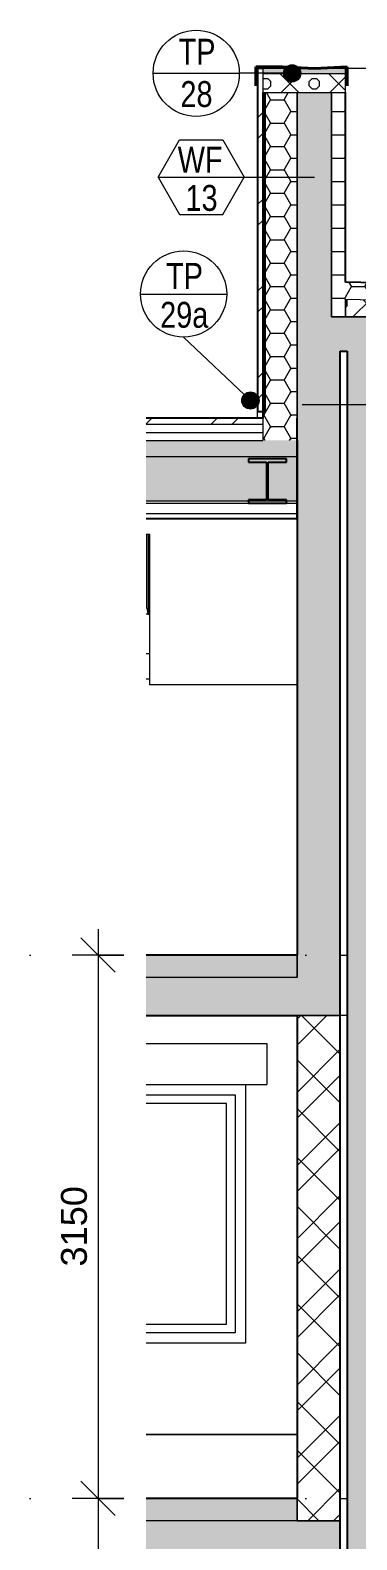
# Model space of a CAD drawing. Header units: millimetres. Extents: x 51291 to 245431, y -8645 to 72638.
# Drawn here: x 233411 to 235307, y 4410 to 13162 of the extents above; entities that cross this region are included whole.
import ezdxf

# ---------------------------------------------------------------- set-up
doc = ezdxf.new("R2010")
doc.units = ezdxf.units.MM
doc.linetypes.add('HA_Dot-S4mm', pattern=[400, 0, -400])
for name, color, linetype, lineweight in [('A-____-____-DIMS', 9, 'Continuous', 5), ('A-____-____-DIMS-100', 9, 'Continuous', 5), ('A-DETL-____-THIN', 9, 'Continuous', 9), ('A-DETL-____-WIDE', 9, 'Continuous', 40), ('A-DETL-GENF-OTLN', 9, 'Continuous', 9), ('A-FLOR-____-MCUT', 9, 'Continuous', 25), ('A-FLOR-____-OTLN', 9, 'Continuous', 9), ('A-FLOR-____-PATT', 9, 'Continuous', 25), ('A-FLOR-LEVL-OTLN', 9, 'Continuous', 9), ('A-GENM-____-IDEN', 9, 'Continuous', 9), ('A-GENM-____-OTLN', 9, 'Continuous', 9), ('A-GLAZ-____-OTLN', 9, 'Continuous', 5), ('A-ROOF-____-MCUT', 9, 'Continuous', 25), ('A-ROOF-____-OTLN', 9, 'Continuous', 9), ('A-ROOF-____-PATT', 9, 'Continuous', 25), ('A-WALL-____-MCUT', 9, 'Continuous', 25), ('A-WALL-____-OTLN', 9, 'Continuous', 9), ('A-WALL-____-PATT', 9, 'Continuous', 25), ('G-____-____-DIMS', 9, 'Continuous', 5), ('G-____-____-TEXT', 9, 'Continuous', 5), ('I-WALL-____-MCUT', 9, 'Continuous', 25), ('S-BEAM-____-MCUT', 9, 'Continuous', 25)]:
    doc.layers.add(name, color=color, linetype=linetype, lineweight=lineweight)
doc.styles.add('Arial_1', font='arial.ttf', dxfattribs={"height": 150})
doc.styles.add('Arial_3', font='arial.ttf', dxfattribs={"width": 0.8, "height": 150})
doc.dimstyles.new('Inner_Dimensions', dxfattribs={"dimscale": 304.8, "dimtxt": 153.03891, "dimasz": 0.656168, "dimexe": 0.492126, "dimexo": 0.0625, "dimgap": 0.065617, "dimtad": 1, "dimdec": 0, "dimzin": 0, "dimdsep": 46, "dimtxsty": 'Arial_1', "dimblk1": 'OBLIQUE', "dimblk2": 'OBLIQUE', "dimsah": 1, "dimcen": 0.09, "dimdle": 0.492126, "dimazin": 0, "dimtfac": 1, "dimtdec": 4, "dimtix": 1, "dimtmove": 0, "dimatfit": 3, "dimfxl": 0.492126, "dimfxlon": 1, "dimtvp": 1, "dimtolj": 1, "dimtzin": 0, "dimlwd": 9, "dimlwe": 9, "dimarcsym": 2})
pattern_1 = [(0, (-4371.95, 1865.4), (117.188, 67.658), [78.125, -156.25]), (120, (-4371.95, 1865.4), (-117.18705, 67.65792), [78.125, -156.25]), (60, (-4371.95, 1865.4), (0.00045, 135.31679), [0, -156.25, 78.125, 0])]
pattern_2 = [(45, (-4371.95, 1865.4), (-251.447, 251.447), []), (45, (-4371.95, 2246.4), (-251.447, 251.447), [])]

# ---------------------------------------------------------------- blocks, each defined once
blk = doc.blocks.new('HA_WD_SinglePanel - 1000x1500-1653870-ŘEZ H-H OBJEKT D')
at = {"layer": 'A-GLAZ-____-OTLN', "color": 50}
for p, q in [((3021.7, 6990), (3538.2, 6990)), ((3488.2, 6940), (3021.7, 6940)), ((3488.2, 5660), (3488.2, 6940)), ((3538.2, 6990), (3538.2, 5610)), ((3021.7, 5660), (3488.2, 5660)), ((3538.2, 5610), (3021.7, 5610))]:
    blk.add_line(p, q, dxfattribs=at)
blk = doc.blocks.new('Roof-Windows_VELUX_GLL_1061 - PK08-1755341-ŘEZ H-H OBJEKT D')
at = {"layer": 'A-GLAZ-____-OTLN', "color": 50}
for p, q in [((3024.1, 10239.1), (3024.1, 9813.2)), ((3033.2, 10239.1), (3033.2, 9772.7)), ((3027.2, 9908.9), (3024.1, 9908.9)), ((3027.2, 9908.1), (3024.1, 9908.1)), ((3024.1, 9899.4), (3027.2, 9899.4)), ((3024.1, 9813.2), (3021.7, 9813.2)), ((3021.7, 9812.8), (3027.2, 9812.8)), ((3024.1, 9878.3), (3027.2, 9878.3)), ((3027.2, 9856.2), (3024.1, 9856.2)), ((3024.1, 9851.6), (3027.2, 9851.6)), ((3024.1, 9825.6), (3027.2, 9825.6)), ((3032.9, 9779), (3027.2, 9812.8)), ((3021.7, 9779), (3032.9, 9779)), ((3032.9, 9774.7), (3032.9, 9779))]:
    blk.add_line(p, q, dxfattribs=at)
blk = doc.blocks.new('TB_Porotherm KPVarioUNI_1250mm - TB_Porotherm KPVarioUNI_1250mm-1857440-ŘEZ H-H OBJEKT D')
at = {"layer": 'A-GENM-____-OTLN', "color": 250}
for p, q in [((3021.7, 7288), (3723.2, 7288)), ((3723.2, 7288), (3723.2, 7050)), ((3021.7, 7050), (3723.2, 7050))]:
    blk.add_line(p, q, dxfattribs=at)
blk = doc.blocks.new('185-01_OBJEKT D_Central_rvt-4-ŘEZ H-H OBJEKT D')
at = {"layer": 'A-FLOR-____-PATT', "lineweight": 9}
blk.add_hatch(color=254, dxfattribs=at).paths.add_polyline_path([(4188.2, 11300), (6478.2, 11300), (6478.2, 11500), (3898.3, 11500), (3898.3, 11300), (4178.3, 11300)])
at = {"layer": 'A-FLOR-____-PATT', "lineweight": 5}
h = blk.add_hatch(color=7, dxfattribs=at)
h.paths.add_polyline_path([(3021.7, 7670), (3898.3, 7670), (3898.2, 7800), (3021.7, 7800), (3021.7, 7681.9)])
h.paths.add_polyline_path([(12216.9, 7670), (12218.2, 7670), (12218.2, 7800), (12211, 7799.7), (12211, 7670)])
h.paths.add_polyline_path([(7858.9, 7670), (7998, 7670), (7998, 7800), (6518.2, 7800), (6518.2, 7670), (7848.2, 7670)])
h.paths.add_polyline_path([(12696.2, 7670), (12696.2, 7800), (12468.2, 7800), (12468.2, 7670)])
at = {"layer": 'A-FLOR-____-PATT', "lineweight": 9}
h = blk.add_hatch(color=254, dxfattribs=at)
h.paths.add_polyline_path([(12218.2, 7450), (12696.2, 7450), (12696.2, 7670), (12211, 7670), (12211, 7450), (12218.2, 7450)])
h.paths.add_polyline_path([(6518.2, 7450), (6518.2, 7450), (8138, 7450), (8138, 7670), (6518.2, 7670), (6518.2, 7632.6)])
h.paths.add_polyline_path([(4148.2, 7450), (4148.3, 7450), (4148.3, 7670), (3021.7, 7670), (3021.7, 7450), (4023.2, 7450)])
at = {"layer": 'A-FLOR-____-PATT', "lineweight": 5}
h = blk.add_hatch(color=7, dxfattribs=at)
h.paths.add_polyline_path([(12468.2, 4520), (12696.2, 4520), (12696.2, 4650), (12468.2, 4650), (12468.2, 4520)])
h.paths.add_polyline_path([(3021.7, 4520), (3898.2, 4520), (3898.2, 4650), (3021.7, 4650), (3021.7, 4532.4)])
h.paths.add_polyline_path([(6518.2, 4520), (6518.2, 4520), (7998, 4520), (7998, 4650), (6518.2, 4650), (6518.2, 4573.8)])
at = {"layer": 'A-FLOR-____-PATT', "lineweight": 9}
h = blk.add_hatch(color=254, dxfattribs=at)
h.paths.add_polyline_path([(6848.2, 4300), (8138, 4300), (8138, 4520), (6518.2, 4520), (6518.2, 4300), (6649.6, 4300)])
h.paths.add_polyline_path([(12218.2, 4300), (12696.2, 4300), (12696.2, 4520), (12218.2, 4520), (12218.2, 4300)])
h.paths.add_polyline_path([(3948.2, 4300), (4148.2, 4300), (4148.2, 4520), (3021.7, 4520), (3021.7, 4300), (3948, 4300)])
at = {"layer": 'A-ROOF-____-PATT', "lineweight": 5}
h = blk.add_hatch(dxfattribs=at)
h.set_pattern_fill('FP_51', color=50, style=0, pattern_type=2)
h.set_pattern_definition(pattern_1)
h.paths.add_polyline_path([(6628.2, 11550), (6628.2, 11650), (4178.3, 11700), (4178.3, 11600), (6563.3, 11551.3)])
h = blk.add_hatch(dxfattribs=at)
h.set_pattern_fill('FP_52', color=50, style=0, pattern_type=2)
h.set_pattern_definition([(45, (-4301.24, 1865.4), (-141.4214, 141.4214), []), (0, (-4075.9, 1931.64), (141.421, 141.421), [25, -257.843]), (45, (-4050.9, 1931.64), (-141.4214, 141.4214), [25, -175]), (90, (-4033.22, 1949.32), (-141.421, 141.421), [25, -257.843]), (135, (-4033.22, 1974.32), (-141.4214, -141.4214), [25, -175]), (0, (-4075.9, 1992), (141.421, 141.421), [25, -257.843]), (45, (-4093.57, 1974.32), (-141.4214, 141.4214), [25, -175]), (90, (-4093.57, 1949.32), (-141.421, 141.421), [25, -257.843]), (135, (-4075.9, 1931.64), (-141.4214, -141.4214), [25, -175]), (135, (-4108.4, 1865.4), (-141.4214, -141.4214), [])])
h.paths.add_polyline_path([(5440.3, 11500), (6628.2, 11500), (6628.2, 11550), (4178.3, 11600), (4178.3, 11500), (5360.8, 11500)])
h = blk.add_hatch(dxfattribs=at)
h.set_pattern_fill('FP_53', color=8, style=0, pattern_type=2)
h.set_pattern_definition(pattern_2)
h.paths.add_polyline_path([(12696.2, 10876.9), (12696.2, 10911.9), (9348.5, 10911.9), (9348.5, 10876.9), (10277.6, 10876.9)])
h.paths.add_polyline_path([(3698.3, 10876.9), (3698.3, 10911.9), (3021.7, 10911.9), (3021.7, 10876.9), (3626.3, 10876.9)])
h = blk.add_hatch(dxfattribs=at)
h.set_pattern_fill('FP_51', color=50, style=0, pattern_type=2)
h.set_pattern_definition(pattern_1)
h.paths.add_polyline_path([(12696.2, 10690.2), (12696.2, 10783.5), (9148.5, 10783.5), (9148.5, 10690.2), (10277.6, 10690.2)])
h.paths.add_polyline_path([(3898.3, 10690.2), (3898.3, 10783.6), (3021.7, 10783.6), (3021.7, 10690.2), (3713.3, 10690.2)])
h = blk.add_hatch(dxfattribs=at)
h.set_pattern_fill('FP_51', color=50, style=0, pattern_type=2)
h.set_pattern_definition(pattern_1)
h.paths.add_polyline_path([(12468.2, 10433.5), (12696.2, 10433.5), (12696.2, 10690.2), (9148.5, 10690.2), (9148.5, 10433.6), (12218.2, 10433.5)])
h.paths.add_polyline_path([(3898.3, 10433.6), (3898.3, 10690.2), (3021.7, 10690.2), (3021.7, 10433.6), (3713.3, 10433.6)])
at = {"layer": 'A-WALL-____-PATT', "lineweight": 5}
h = blk.add_hatch(dxfattribs=at)
h.set_pattern_fill('FP_53', color=50, style=0, pattern_type=2)
h.set_pattern_definition(pattern_2)
h.paths.add_polyline_path([(3698.3, 10951.9), (3698.3, 12940), (3668.3, 12940), (3668.3, 10951.9)])
h = blk.add_hatch(dxfattribs=at)
h.set_pattern_fill('FP_51', color=50, style=0, pattern_type=2)
h.set_pattern_definition(pattern_1)
h.paths.add_polyline_path([(3815.6, 10783.6), (3898.3, 10783.6), (3898.3, 12800), (3698.3, 12800), (3698.3, 10783.6), (3713.3, 10783.6)])
at = {"layer": 'A-WALL-____-PATT', "lineweight": 9}
for points in [[(4098.3, 11500), (4098.3, 12800), (3898.3, 12800), (3898.3, 11500)], [(4148.3, 7670), (4148.3, 11300), (3898.3, 11300), (3898.3, 7670), (4023.2, 7670)], [(4368.2, 7670), (4368.2, 11300), (4188.2, 11300), (4188.2, 7670), (4231, 7670)], [(4231, 4520), (4368.2, 4520), (4368.2, 7670), (4188.2, 7670), (4188.2, 4520)], [(4368.2, 1370), (4368.2, 4520), (4188.2, 4520), (4188.2, 1370), (4368, 1370)]]:
    blk.add_hatch(color=254, dxfattribs=at).paths.add_polyline_path(points)
at = {"layer": 'A-WALL-____-PATT', "lineweight": 5}
h = blk.add_hatch(dxfattribs=at)
h.set_pattern_fill('FP_51', color=50, style=0, pattern_type=2)
h.set_pattern_definition(pattern_1)
h.paths.add_polyline_path([(4178.3, 11500), (4178.3, 12800), (4098.3, 12800), (4098.3, 11500), (4148.3, 11500)])
h = blk.add_hatch(dxfattribs=at)
h.set_pattern_fill('FP_50', color=8, style=0, pattern_type=2)
h.set_pattern_definition([(45, (-4371.95, 1865.4), (-212.132, 212.132), []), (45, (-4221.95, 1865.4), (-212.132, 212.132), []), (315, (-4371.95, 1865.4), (141.4214, 141.4214), [])])
h.paths.add_polyline_path([(3948, 4520), (4148.2, 4520), (4148.2, 7450), (3898.2, 7450), (3898.2, 4520)])
at = {"layer": 'A-FLOR-____-MCUT', "color": 250, "lineweight": 9}
for p, q in [((3898.3, 11500), (3898.3, 11300)), ((4178.3, 11500), (4098.3, 11500)), ((6478.2, 11500), (4178.3, 11500)), ((3898.3, 7670), (3898.3, 7800)), ((3898.3, 7670), (3021.7, 7670)), ((3898.2, 7450), (4148.3, 7450)), ((3898.2, 4520), (3898.2, 4650)), ((3898.2, 4520), (3021.7, 4520)), ((4148.2, 4520), (3898.2, 4520))]:
    blk.add_line(p, q, dxfattribs=at)
at = {"layer": 'A-FLOR-____-MCUT', "color": 10}
for p, q in [((4148.3, 11300), (4188.2, 11300)), ((3898.3, 7800), (3021.7, 7800)), ((4148.3, 7450), (4148.3, 7670)), ((3021.7, 7450), (3898.2, 7450)), ((3898.2, 4650), (3021.7, 4650)), ((4148.2, 4300), (4148.2, 4520))]:
    blk.add_line(p, q, dxfattribs=at)
at = {"layer": 'A-FLOR-____-OTLN', "color": 250}
for p, q in [((4148.3, 7800), (4188.2, 7800)), ((4188.2, 7450), (4148.3, 7450)), ((3898.2, 5020), (3021.7, 5020)), ((4148.2, 4650), (4188.2, 4650))]:
    blk.add_line(p, q, dxfattribs=at)
at = {"layer": 'A-ROOF-____-MCUT', "color": 10}
for p, q in [((6628.2, 11650), (4178.3, 11700)), ((3698.3, 10911.9), (3021.7, 10911.9)), ((3898.3, 10331.5), (3898.3, 10783.6)), ((3021.7, 10331.5), (3898.3, 10331.5))]:
    blk.add_line(p, q, dxfattribs=at)
at = {"layer": 'A-ROOF-____-MCUT', "color": 250, "lineweight": 9}
for p, q in [((6628.2, 11550), (4178.3, 11600)), ((4178.3, 11600), (4178.3, 11500)), ((4178.3, 11500), (6478.2, 11500)), ((3021.7, 10876.9), (3698.3, 10876.9)), ((3021.7, 10830.2), (3698.3, 10830.2)), ((3021.7, 10783.6), (3698.3, 10783.6)), ((3021.7, 10690.2), (3898.3, 10690.2)), ((3021.7, 10433.6), (3898.3, 10433.6)), ((3021.7, 10419), (3898.3, 10419)), ((3021.7, 10360.6), (3898.3, 10360.6))]:
    blk.add_line(p, q, dxfattribs=at)
at = {"layer": 'A-ROOF-____-OTLN', "color": 250}
for p, q in [((3021.7, 10239.1), (3041.9, 10239.1)), ((3041.9, 10239.1), (3041.9, 9366.4)), ((3024.1, 9840.7), (3027.2, 9840.7)), ((3021.7, 9549.1), (3041.9, 9549.1))]:
    blk.add_line(p, q, dxfattribs=at)
at = {"layer": 'A-WALL-____-MCUT', "color": 10}
for p, q in [((3668.3, 12940), (3668.3, 10951.9)), ((3698.3, 12940), (3668.3, 12940)), ((3698.3, 12800), (3698.3, 10911.9)), ((3713.3, 10951.9), (3713.3, 12800)), ((4178.3, 11700), (4178.3, 12800)), ((3668.3, 10951.9), (3713.3, 10951.9)), ((3898.3, 10783.6), (3898.3, 10911.9)), ((4148.3, 7670), (4148.3, 7800)), ((4148.2, 4520), (4148.2, 4650))]:
    blk.add_line(p, q, dxfattribs=at)
at = {"layer": 'A-WALL-____-MCUT', "color": 250, "lineweight": 9}
for p, q in [((3898.3, 12800), (3898.3, 11500)), ((3898.3, 11500), (3898.3, 12800)), ((4098.3, 11500), (4098.3, 12800)), ((4098.3, 12800), (4098.3, 11500)), ((4178.3, 11500), (4178.3, 11600)), ((3898.3, 11300), (3898.3, 11500)), ((4098.3, 11500), (4178.3, 11500)), ((3898.3, 11300), (3898.3, 10911.9)), ((3898.3, 10911.9), (3898.3, 11300)), ((3698.3, 10911.9), (3698.3, 10876.9)), ((3698.3, 10876.9), (3698.3, 10830.2)), ((3898.3, 10783.6), (3898.3, 10911.9)), ((3698.3, 10830.2), (3698.3, 10783.6)), ((3898.3, 7800), (3898.3, 7670)), ((4148.2, 7450), (3898.2, 7450)), ((3898.2, 4650), (3898.2, 4520)), ((3898.2, 4520), (4148.2, 4520))]:
    blk.add_line(p, q, dxfattribs=at)
at = {"layer": 'A-WALL-____-OTLN', "color": 250}
for p, q in [((7396.6, 12940), (4178.3, 12940)), ((3668.3, 10911.8), (3668.3, 10951.9)), ((3041.9, 9400), (3021.7, 9400)), ((3898.3, 9366.4), (3041.9, 9366.4)), ((4148.3, 7800), (4188.2, 7800)), ((4188.2, 7450), (4148.3, 7450)), ((3021.7, 7050), (3598.2, 7050)), ((3598.2, 7050), (3598.2, 5550)), ((3598.2, 5550), (3021.7, 5550)), ((3021.7, 5020), (3898.2, 5020)), ((4148.2, 4650), (4188.2, 4650))]:
    blk.add_line(p, q, dxfattribs=at)
at = {"layer": 'I-WALL-____-MCUT', "color": 10}
for p, q in [((4148.3, 7800), (4148.3, 11300)), ((4188.2, 11300), (4188.2, 7670)), ((3898.3, 10783.6), (3898.3, 7800)), ((4188.2, 7670), (4188.2, 4520)), ((3898.2, 7450), (3898.2, 4650)), ((4148.2, 4650), (4148.2, 7450)), ((4188.2, 4520), (4188.2, 1370))]:
    blk.add_line(p, q, dxfattribs=at)
at = {"layer": 'A-GENM-____-OTLN', "color": 250, "lineweight": 9}
blk.add_blockref('TB_Porotherm KPVarioUNI_1250mm - TB_Porotherm KPVarioUNI_1250mm-1857440-ŘEZ H-H OBJEKT D', (0, 0), dxfattribs=at)
at = {"layer": 'A-GLAZ-____-OTLN', "color": 250, "lineweight": 9}
for name in ['Roof-Windows_VELUX_GLL_1061 - PK08-1755341-ŘEZ H-H OBJEKT D', 'HA_WD_SinglePanel - 1000x1500-1653870-ŘEZ H-H OBJEKT D']:
    blk.add_blockref(name, (0, 0), dxfattribs=at)
blk = doc.blocks.new('BD Libuτ_IFC_210924_ifc-4-ŘEZ H-H OBJEKT D')
at = {"layer": 'S-BEAM-____-MCUT', "color": 10}
for p, q in [((3835.7, 10676.4), (3615.7, 10676.4)), ((3615.7, 10676.4), (3615.7, 10657.8)), ((3615.7, 10657.8), (3720.9, 10657.8)), ((3720.9, 10657.8), (3720.9, 10438.4)), ((3730.4, 10438.4), (3730.4, 10657.8)), ((3730.4, 10657.8), (3835.7, 10657.8)), ((3835.7, 10657.8), (3835.7, 10676.4)), ((9845.7, 10676.6), (9625.7, 10676.5)), ((9625.7, 10676.5), (9625.7, 10657.9)), ((9625.7, 10657.9), (9731, 10657.9)), ((9731, 10657.9), (9731, 10438.6)), ((9740.5, 10438.6), (9740.5, 10657.9)), ((9740.5, 10657.9), (9845.7, 10657.9)), ((9845.7, 10657.9), (9845.7, 10676.6)), ((3720.9, 10438.4), (3615.7, 10438.4)), ((3615.7, 10438.4), (3615.7, 10419.8)), ((3615.7, 10419.8), (3835.7, 10419.8)), ((3835.7, 10438.4), (3730.4, 10438.4)), ((3835.7, 10419.8), (3835.7, 10438.4)), ((9731, 10438.6), (9625.7, 10438.6)), ((9625.7, 10438.6), (9625.7, 10419.9)), ((9625.7, 10419.9), (9845.7, 10419.9)), ((9845.7, 10438.6), (9740.5, 10438.6)), ((9845.7, 10419.9), (9845.7, 10438.6))]:
    blk.add_line(p, q, dxfattribs=at)
blk = doc.blocks.new('DIMBLOCK165-ŘEZ H-H OBJEKT D')
at = {"layer": 'A-____-____-DIMS-100', "lineweight": 9}
for p, q in [((233804.6, 7800), (233704.6, 7900)), ((233804.6, 7950), (233804.6, 4650)), ((233954.6, 7800), (233654.6, 7800)), ((233804.6, 7800), (233904.6, 7700)), ((233804.6, 7800), (233954.6, 7800)), ((233804.6, 4650), (233704.6, 4750)), ((233954.6, 4650), (233654.6, 4650)), ((233804.6, 4650), (233904.6, 4550)), ((233804.6, 4650), (233954.6, 4650))]:
    blk.add_line(p, q, dxfattribs=at)
at = {"layer": 'A-____-____-DIMS-100', "color": 0, "lineweight": 9, "insert": (233589.9, 5994.3), "char_height": 150, "width": 553.765, "attachment_point": 1, "rotation": 90, "line_spacing_factor": 0.941778, "style": 'Arial_1'}
blk.add_mtext('3150', dxfattribs=at)
blk = doc.blocks.new('_Oblique')
at = {"color": 0, "linetype": 'ByBlock', "lineweight": -2}
blk.add_line((-0.5, -0.5), (0.5, 0.5), dxfattribs=at)
blk = doc.blocks.new('DIMBLOCK166-ŘEZ H-H OBJEKT D')
at = {"layer": 'A-____-____-DIMS-100', "lineweight": 9}
for p, q in [((233804.6, 4650), (233704.6, 4750)), ((233954.6, 4650), (233654.6, 4650)), ((233804.6, 4650), (233804.6, 1500)), ((233804.6, 4650), (233904.6, 4550)), ((233804.6, 4650), (233954.6, 4650)), ((233804.6, 1500), (233704.6, 1600)), ((233954.6, 1500), (233654.6, 1500)), ((233804.6, 1500), (233904.6, 1400)), ((233804.6, 1500), (233954.6, 1500))]:
    blk.add_line(p, q, dxfattribs=at)
at = {"layer": 'A-____-____-DIMS-100', "color": 0, "lineweight": 9, "insert": (233589.9, 2844.3), "char_height": 150, "width": 553.765, "attachment_point": 1, "rotation": 90, "line_spacing_factor": 0.941778, "style": 'Arial_1'}
blk.add_mtext('3150', dxfattribs=at)
blk = doc.blocks.new('HA_TAG_GM_Products - Generic-588599-ŘEZ H-H OBJEKT D')
at = {"layer": 'A-GENM-____-IDEN'}
blk.add_line((6303.2, 2031.3), (6803.2, 2031.3), dxfattribs=at)
blk.add_circle((6553.2, 2031.3), 250, dxfattribs=at)
blk = doc.blocks.new('HA_TAG_GM_Products1 - Generic-1835784-ŘEZ H-H OBJEKT D')
at = {"layer": 'A-GENM-____-IDEN'}
blk.add_line((2989.4, 11631.9), (3489.4, 11631.9), dxfattribs=at)
blk.add_circle((3239.4, 11631.9), 250, dxfattribs=at)

msp = doc.modelspace()

# ---------------------------------------------------------------- hatches: boundary and pattern name
at = {"layer": 'A-DETL-GENF-OTLN'}
msp.add_hatch(color=255, dxfattribs=at).paths.add_polyline_path([(235160.5, 12910), (235240.5, 12910), (235240.5, 12940), (234760.5, 12940), (234760.5, 12910), (235004.4, 12910)])
at = {"layer": 'A-DETL-GENF-OTLN', "lineweight": 5}
h = msp.add_hatch(dxfattribs=at)
h.set_pattern_fill('FP_52', color=50, style=0, pattern_type=2)
h.set_pattern_definition([(45, (226761, 1865.4), (-141.4214, 141.4214), []), (0, (226986.35, 1931.64), (141.421, 141.421), [25, -257.843]), (45, (227011.35, 1931.64), (-141.4214, 141.4214), [25, -175]), (90, (227029.02, 1949.32), (-141.421, 141.421), [25, -257.843]), (135, (227029.02, 1974.32), (-141.4214, -141.4214), [25, -175]), (0, (226986.35, 1992), (141.421, 141.421), [25, -257.843]), (45, (226968.67, 1974.32), (-141.4214, 141.4214), [25, -175]), (90, (226968.67, 1949.32), (-141.421, 141.421), [25, -257.843]), (135, (226986.35, 1931.64), (-141.4214, -141.4214), [25, -175]), (135, (226953.85, 1865.4), (-141.4214, -141.4214), [])])
h.paths.add_polyline_path([(235160.5, 12800), (235240.5, 12800), (235240.5, 12910), (234760.5, 12910), (234760.5, 12800), (234960.5, 12800)])
at = {"layer": 'A-GENM-____-IDEN'}
h = msp.add_hatch(color=256, dxfattribs=at)
edge = h.paths.add_edge_path()
edge.add_arc((234931.3, 12911.7), 50, 0, 360)
h = msp.add_hatch(color=256, dxfattribs=at)
edge = h.paths.add_edge_path()
edge.add_arc((234689.2, 11015), 50, 0, 360)

# ---------------------------------------------------------------- linework, layer by layer
at = {"layer": 'A-DETL-____-THIN'}
for p, q in [((235240.5, 12940), (234760.5, 12940)), ((234760.5, 12940), (234760.5, 12910)), ((234760.5, 12910), (234760.5, 12800)), ((234760.5, 12910), (235240.5, 12910)), ((235240.5, 12910), (235240.5, 12940)), ((235240.5, 12800), (235240.5, 12910)), ((234760.5, 12800), (235240.5, 12800)), ((234153.3, 12310.5), (234278.3, 12527)), ((234278.3, 12527), (234528.3, 12527)), ((234528.3, 12527), (234653.3, 12310.5)), ((234153.3, 12310.5), (234653.3, 12310.5)), ((234153.3, 12310.5), (234278.3, 12094)), ((234528.3, 12094), (234653.3, 12310.5)), ((234653.3, 12310.5), (235060.5, 12310.5)), ((234278.3, 12094), (234528.3, 12094)), ((235397.6, 10990.5), (234990.3, 10990.5))]:
    msp.add_line(p, q, dxfattribs=at)
at = {"layer": 'A-DETL-____-WIDE'}
for p, q in [((234720.5, 12950), (234720.5, 12840)), ((234875.5, 12950), (234720.5, 12950)), ((235060.5, 12940), (234870.5, 12950)), ((235060.5, 12940), (235250.5, 12950)), ((235250.5, 12840), (235250.5, 12950))]:
    msp.add_line(p, q, dxfattribs=at)
at = {"layer": 'A-FLOR-LEVL-OTLN', "linetype": 'HA_Dot-S4mm', "lineweight": 5}
for p, q in [((233410.8, 7800), (244331, 7800)), ((233410.8, 4650), (244331, 4650))]:
    msp.add_line(p, q, dxfattribs=at)
at = {"layer": 'A-GENM-____-IDEN'}
for p, q in [((234931.3, 12911.7), (234624.5, 12911.7)), ((234689.2, 11015), (234301.6, 11381.9))]:
    msp.add_line(p, q, dxfattribs=at)
for centre in [(234931.3, 12911.7), (234689.2, 11015)]:
    msp.add_circle(centre, 50, dxfattribs=at)
at = {"layer": 'G-____-____-DIMS', "lineweight": 9}
msp.add_line((235240.5, 11700), (235540, 11700), dxfattribs=at)

# ---------------------------------------------------------------- block references
at = {"lineweight": 5}
for name in ['185-01_OBJEKT D_Central_rvt-4-ŘEZ H-H OBJEKT D', 'BD Libuτ_IFC_210924_ifc-4-ŘEZ H-H OBJEKT D']:
    msp.add_blockref(name, (231062.2, 0), dxfattribs=at)
at = {"layer": 'A-GENM-____-IDEN'}
for name, p in [('HA_TAG_GM_Products - Generic-588599-ŘEZ H-H OBJEKT D', (227821.3, 10880.4)), ('HA_TAG_GM_Products1 - Generic-1835784-ŘEZ H-H OBJEKT D', (231062.2, 0))]:
    msp.add_blockref(name, p, dxfattribs=at)

# ---------------------------------------------------------------- texts
at = {"layer": 'A-GENM-____-IDEN', "lineweight": 5, "char_height": 150, "attachment_point": 1, "style": 'Arial_3'}
for s, insert, width in [('TP', (234272.4, 13112), 256.54), ('28', (234282.8, 12866.5), 230.886), ('TP', (234199.6, 11812.1), 256.54), ('29a', (234165.2, 11586.7), 339.915)]:
    msp.add_mtext(s, dxfattribs=dict(at, insert=insert, width=width))
at = {"layer": 'G-____-____-TEXT', "color": 7, "lineweight": 9, "char_height": 150, "attachment_point": 1, "style": 'Arial_3'}
for s, insert, width in [('WF', (234267.2, 12486.4), 333.502), ('13', (234312.3, 12264.4), 230.886)]:
    msp.add_mtext(s, dxfattribs=dict(at, insert=insert, width=width))

# ---------------------------------------------------------------- dimensions: what is measured, and where the dimension line sits
at = {"layer": 'A-____-____-DIMS', "lineweight": 9}
for base, p1, p2, picture, middle in [((233804.6, 4650), (233954.6, 7800), (233954.6, 4650), 'DIMBLOCK165-ŘEZ H-H OBJEKT D', (233708, 6225)), ((233804.6, 1500), (233954.6, 4650), (233954.6, 1500), 'DIMBLOCK166-ŘEZ H-H OBJEKT D', (233708, 3075))]:
    dim = msp.add_linear_dim(base=base, p1=p1, p2=p2, angle=90, dimstyle='Inner_Dimensions', override={"dimpost": '<>', "dimfxl": 3150}, dxfattribs=at)
    dim.commit()
    dim.dimension.update_dxf_attribs({"geometry": picture, "text_midpoint": middle})

doc.saveas('drawing.dxf')
